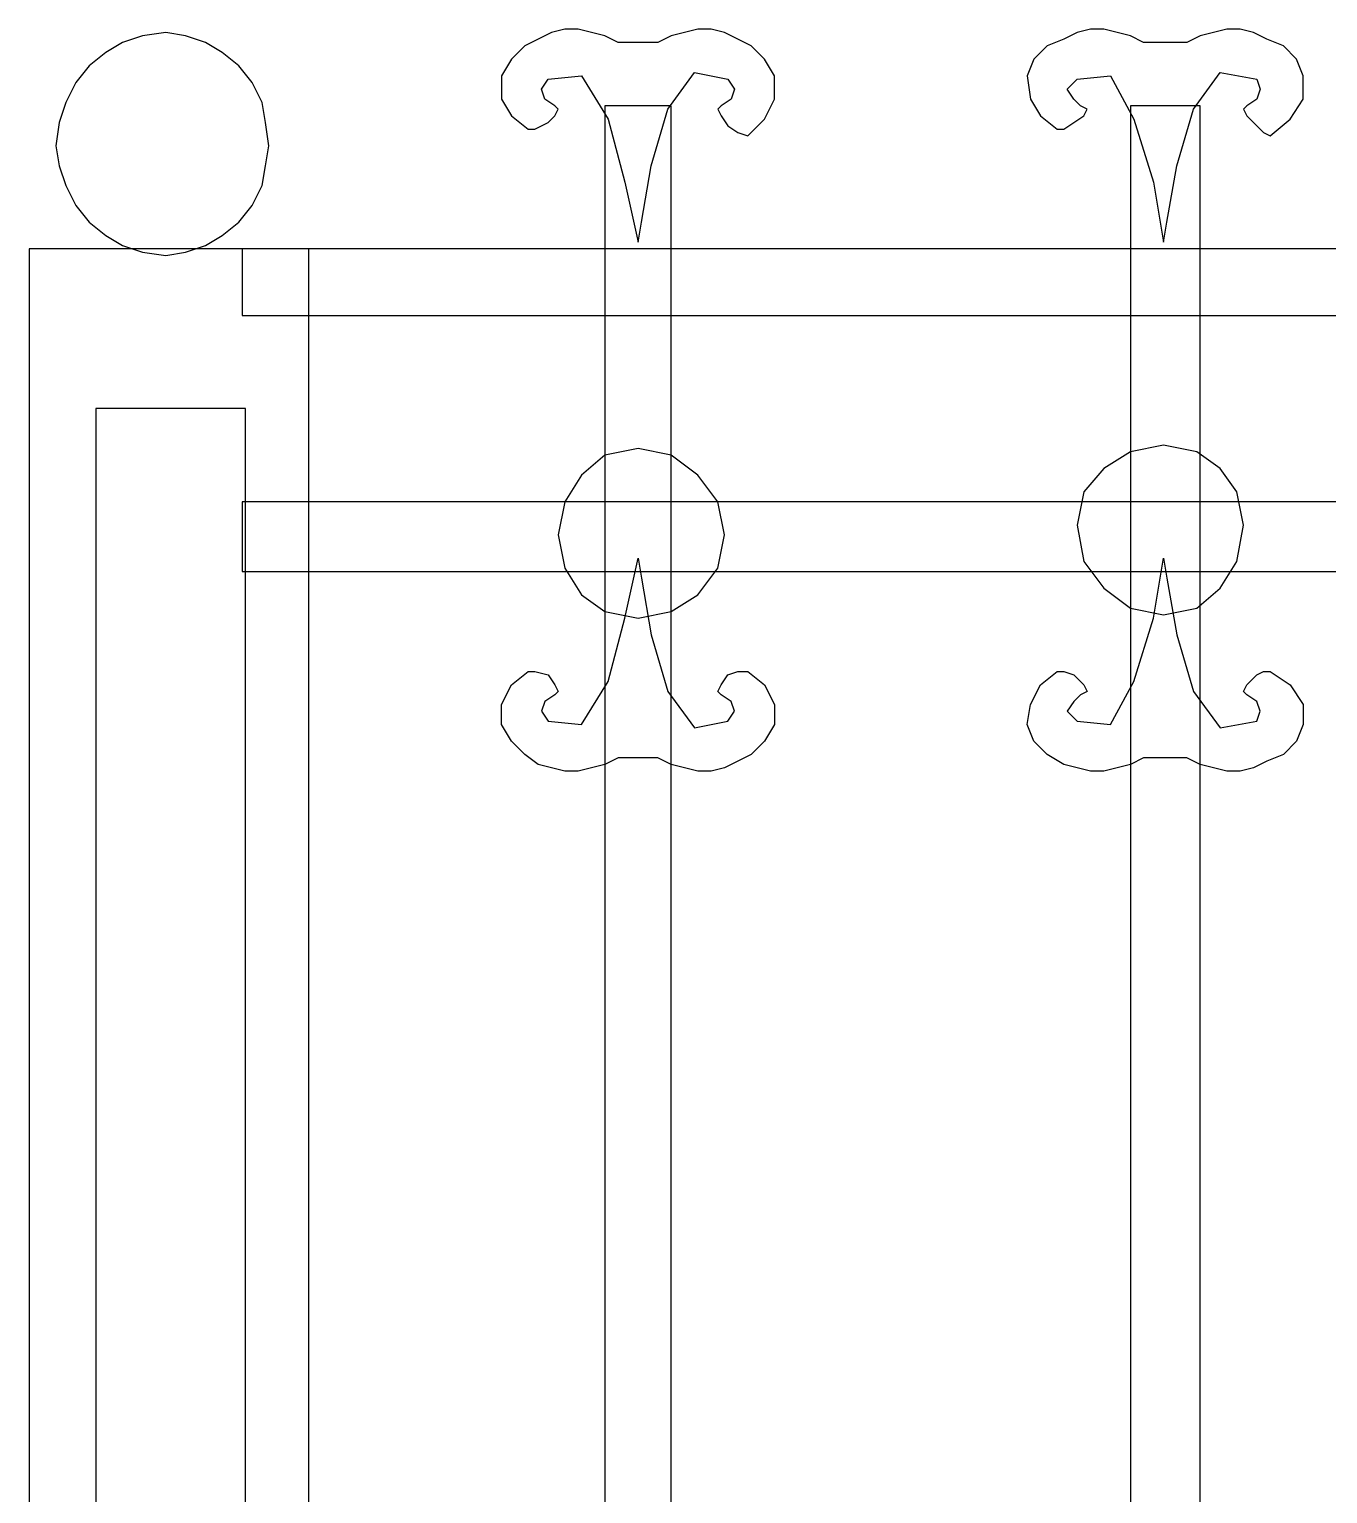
# Model space of a CAD drawing. Header units: centimetres. Extents: x -44.8 to 53, y -30.8 to 53.
# Drawn here: x -43.74 to -18.46, y 24.5 to 53.02 of the extents above; entities that cross this region are included whole.
import ezdxf

# ---------------------------------------------------------------- set-up
doc = ezdxf.new("R2010")
doc.units = ezdxf.units.CM
doc.header["$MEASUREMENT"] = 0
doc.layers.add('layer 1', color=7, linetype='Continuous')

msp = doc.modelspace()

# ---------------------------------------------------------------- linework, layer by layer
at = {"layer": 'layer 1', "color": 156}
for points, knots in [([(-41.08699, 52.95277), (-41.08699, 52.95277), (-40.69832, 52.88799), (-40.69832, 52.88799), (-40.69832, 52.88799), (-40.69832, 52.88799), (-40.30965, 52.75843), (-40.30965, 52.75843), (-40.30965, 52.75843), (-40.30965, 52.75843), (-39.98576, 52.5641), (-39.98576, 52.5641), (-39.98576, 52.5641), (-39.98576, 52.5641), (-39.66186, 52.30498), (-39.66186, 52.30498), (-39.66186, 52.30498), (-39.66186, 52.30498), (-39.40275, 51.98109), (-39.40275, 51.98109), (-39.40275, 51.98109), (-39.40275, 51.98109), (-39.20841, 51.59242), (-39.20841, 51.59242), (-39.20841, 51.59242), (-39.20841, 51.59242), (-39.14364, 51.20375), (-39.14364, 51.20375), (-39.14364, 51.20375), (-39.14364, 51.20375), (-39.07886, 50.7503), (-39.07886, 50.7503), (-39.07886, 50.7503), (-39.07886, 50.7503), (-39.14364, 50.36163), (-39.14364, 50.36163), (-39.14364, 50.36163), (-39.14364, 50.36163), (-39.20841, 49.97295), (-39.20841, 49.97295), (-39.20841, 49.97295), (-39.20841, 49.97295), (-39.40275, 49.58428), (-39.40275, 49.58428), (-39.40275, 49.58428), (-39.40275, 49.58428), (-39.66186, 49.26039), (-39.66186, 49.26039), (-39.66186, 49.26039), (-39.66186, 49.26039), (-39.98576, 49.00128), (-39.98576, 49.00128), (-39.98576, 49.00128), (-39.98576, 49.00128), (-40.30965, 48.80694), (-40.30965, 48.80694), (-40.30965, 48.80694), (-40.30965, 48.80694), (-40.69832, 48.67738), (-40.69832, 48.67738), (-40.69832, 48.67738), (-40.69832, 48.67738), (-41.08699, 48.6126), (-41.08699, 48.6126), (-41.08699, 48.6126), (-41.08699, 48.6126), (-41.54044, 48.67738), (-41.54044, 48.67738), (-41.54044, 48.67738), (-41.54044, 48.67738), (-41.92911, 48.80694), (-41.92911, 48.80694), (-41.92911, 48.80694), (-41.92911, 48.80694), (-42.25301, 49.00128), (-42.25301, 49.00128), (-42.25301, 49.00128), (-42.25301, 49.00128), (-42.5769, 49.26039), (-42.5769, 49.26039), (-42.5769, 49.26039), (-42.5769, 49.26039), (-42.83601, 49.58428), (-42.83601, 49.58428), (-42.83601, 49.58428), (-42.83601, 49.58428), (-43.03035, 49.97295), (-43.03035, 49.97295), (-43.03035, 49.97295), (-43.03035, 49.97295), (-43.15991, 50.36163), (-43.15991, 50.36163), (-43.15991, 50.36163), (-43.15991, 50.36163), (-43.22468, 50.7503), (-43.22468, 50.7503), (-43.22468, 50.7503), (-43.22468, 50.7503), (-43.15991, 51.20375), (-43.15991, 51.20375), (-43.15991, 51.20375), (-43.15991, 51.20375), (-43.03035, 51.59242), (-43.03035, 51.59242), (-43.03035, 51.59242), (-43.03035, 51.59242), (-42.83601, 51.98109), (-42.83601, 51.98109), (-42.83601, 51.98109), (-42.83601, 51.98109), (-42.5769, 52.30498), (-42.5769, 52.30498), (-42.5769, 52.30498), (-42.5769, 52.30498), (-42.25301, 52.5641), (-42.25301, 52.5641), (-42.25301, 52.5641), (-42.25301, 52.5641), (-41.92911, 52.75843), (-41.92911, 52.75843), (-41.92911, 52.75843), (-41.92911, 52.75843), (-41.54044, 52.88799), (-41.54044, 52.88799), (-41.54044, 52.88799), (-41.54044, 52.88799), (-41.08699, 52.95277), (-41.08699, 52.95277)], [0, 0, 0, 0, 0.03125, 0.03125, 0.03125, 0.03125, 0.0625, 0.0625, 0.0625, 0.0625, 0.09375, 0.09375, 0.09375, 0.09375, 0.125, 0.125, 0.125, 0.125, 0.15625, 0.15625, 0.15625, 0.15625, 0.1875, 0.1875, 0.1875, 0.1875, 0.21875, 0.21875, 0.21875, 0.21875, 0.25, 0.25, 0.25, 0.25, 0.28125, 0.28125, 0.28125, 0.28125, 0.3125, 0.3125, 0.3125, 0.3125, 0.34375, 0.34375, 0.34375, 0.34375, 0.375, 0.375, 0.375, 0.375, 0.40625, 0.40625, 0.40625, 0.40625, 0.4375, 0.4375, 0.4375, 0.4375, 0.46875, 0.46875, 0.46875, 0.46875, 0.5, 0.5, 0.5, 0.5, 0.53125, 0.53125, 0.53125, 0.53125, 0.5625, 0.5625, 0.5625, 0.5625, 0.59375, 0.59375, 0.59375, 0.59375, 0.625, 0.625, 0.625, 0.625, 0.65625, 0.65625, 0.65625, 0.65625, 0.6875, 0.6875, 0.6875, 0.6875, 0.71875, 0.71875, 0.71875, 0.71875, 0.75, 0.75, 0.75, 0.75, 0.78125, 0.78125, 0.78125, 0.78125, 0.8125, 0.8125, 0.8125, 0.8125, 0.84375, 0.84375, 0.84375, 0.84375, 0.875, 0.875, 0.875, 0.875, 0.90625, 0.90625, 0.90625, 0.90625, 0.9375, 0.9375, 0.9375, 0.9375, 0.96875, 0.96875, 0.96875, 0.96875, 1, 1, 1, 1]), ([(-32.27711, 52.75843), (-32.27711, 52.75843), (-31.49977, 52.75843), (-31.49977, 52.75843), (-31.49977, 52.75843), (-31.49977, 52.75843), (-31.49977, 52.75843), (-31.49977, 52.75843), (-31.49977, 52.75843), (-31.49977, 52.75843), (-31.24065, 52.88799), (-31.24065, 52.88799), (-31.24065, 52.88799), (-31.24065, 52.88799), (-30.98154, 52.95277), (-30.98154, 52.95277), (-30.98154, 52.95277), (-30.98154, 52.95277), (-30.72243, 53.01755), (-30.72243, 53.01755), (-30.72243, 53.01755), (-30.72243, 53.01755), (-30.46331, 53.01755), (-30.46331, 53.01755), (-30.46331, 53.01755), (-30.46331, 53.01755), (-30.2042, 52.95277), (-30.2042, 52.95277), (-30.2042, 52.95277), (-30.2042, 52.95277), (-29.94508, 52.82321), (-29.94508, 52.82321), (-29.94508, 52.82321), (-29.94508, 52.82321), (-29.68597, 52.69365), (-29.68597, 52.69365), (-29.68597, 52.69365), (-29.68597, 52.69365), (-29.42685, 52.43454), (-29.42685, 52.43454), (-29.42685, 52.43454), (-29.42685, 52.43454), (-29.23252, 52.11065), (-29.23252, 52.11065), (-29.23252, 52.11065), (-29.23252, 52.11065), (-29.23252, 51.6572), (-29.23252, 51.6572), (-29.23252, 51.6572), (-29.23252, 51.6572), (-29.42685, 51.26852), (-29.42685, 51.26852), (-29.42685, 51.26852), (-29.42685, 51.26852), (-29.75075, 50.94463), (-29.75075, 50.94463), (-29.75075, 50.94463), (-29.75075, 50.94463), (-29.94508, 51.00941), (-29.94508, 51.00941), (-29.94508, 51.00941), (-29.94508, 51.00941), (-30.13942, 51.13897), (-30.13942, 51.13897), (-30.13942, 51.13897), (-30.13942, 51.13897), (-30.26898, 51.3333), (-30.26898, 51.3333), (-30.26898, 51.3333), (-30.26898, 51.3333), (-30.33375, 51.46286), (-30.33375, 51.46286), (-30.33375, 51.46286), (-30.33375, 51.46286), (-30.26898, 51.52764), (-30.26898, 51.52764), (-30.26898, 51.52764), (-30.26898, 51.52764), (-30.07464, 51.6572), (-30.07464, 51.6572), (-30.07464, 51.6572), (-30.07464, 51.6572), (-30.00986, 51.85153), (-30.00986, 51.85153), (-30.00986, 51.85153), (-30.00986, 51.85153), (-30.13942, 52.04587), (-30.13942, 52.04587), (-30.13942, 52.04587), (-30.13942, 52.04587), (-30.7872, 52.17542), (-30.7872, 52.17542), (-30.7872, 52.17542), (-30.7872, 52.17542), (-31.30543, 51.46286), (-31.30543, 51.46286), (-31.30543, 51.46286), (-31.30543, 51.46286), (-31.62932, 50.36163), (-31.62932, 50.36163), (-31.62932, 50.36163), (-31.62932, 50.36163), (-31.82366, 49.26039), (-31.82366, 49.26039), (-31.82366, 49.26039), (-31.82366, 49.26039), (-31.88844, 48.87172), (-31.88844, 48.87172), (-31.88844, 48.87172), (-31.88844, 48.87172), (-32.14755, 50.03773), (-32.14755, 50.03773), (-32.14755, 50.03773), (-32.14755, 50.03773), (-32.47145, 51.26852), (-32.47145, 51.26852), (-32.47145, 51.26852), (-32.47145, 51.26852), (-32.98967, 52.11065), (-32.98967, 52.11065), (-32.98967, 52.11065), (-32.98967, 52.11065), (-33.63746, 52.04587), (-33.63746, 52.04587), (-33.63746, 52.04587), (-33.63746, 52.04587), (-33.76702, 51.85153), (-33.76702, 51.85153), (-33.76702, 51.85153), (-33.76702, 51.85153), (-33.70224, 51.6572), (-33.70224, 51.6572), (-33.70224, 51.6572), (-33.70224, 51.6572), (-33.5079, 51.52764), (-33.5079, 51.52764), (-33.5079, 51.52764), (-33.5079, 51.52764), (-33.44312, 51.46286), (-33.44312, 51.46286), (-33.44312, 51.46286), (-33.44312, 51.46286), (-33.5079, 51.3333), (-33.5079, 51.3333), (-33.5079, 51.3333), (-33.5079, 51.3333), (-33.63746, 51.20375), (-33.63746, 51.20375), (-33.63746, 51.20375), (-33.63746, 51.20375), (-33.89657, 51.07419), (-33.89657, 51.07419), (-33.89657, 51.07419), (-33.89657, 51.07419), (-34.02613, 51.07419), (-34.02613, 51.07419), (-34.02613, 51.07419), (-34.02613, 51.07419), (-34.35002, 51.3333), (-34.35002, 51.3333), (-34.35002, 51.3333), (-34.35002, 51.3333), (-34.54436, 51.6572), (-34.54436, 51.6572), (-34.54436, 51.6572), (-34.54436, 51.6572), (-34.54436, 52.11065), (-34.54436, 52.11065), (-34.54436, 52.11065), (-34.54436, 52.11065), (-34.35002, 52.43454), (-34.35002, 52.43454), (-34.35002, 52.43454), (-34.35002, 52.43454), (-34.09091, 52.69365), (-34.09091, 52.69365), (-34.09091, 52.69365), (-34.09091, 52.69365), (-33.8318, 52.82321), (-33.8318, 52.82321), (-33.8318, 52.82321), (-33.8318, 52.82321), (-33.57268, 52.95277), (-33.57268, 52.95277), (-33.57268, 52.95277), (-33.57268, 52.95277), (-33.31357, 53.01755), (-33.31357, 53.01755), (-33.31357, 53.01755), (-33.31357, 53.01755), (-33.05445, 53.01755), (-33.05445, 53.01755), (-33.05445, 53.01755), (-33.05445, 53.01755), (-32.79534, 52.95277), (-32.79534, 52.95277), (-32.79534, 52.95277), (-32.79534, 52.95277), (-32.53622, 52.88799), (-32.53622, 52.88799), (-32.53622, 52.88799), (-32.53622, 52.88799), (-32.27711, 52.75843), (-32.27711, 52.75843), (-32.27711, 52.75843), (-32.27711, 52.75843), (-32.27711, 52.75843), (-32.27711, 52.75843)], [0, 0, 0, 0, 0.01923077, 0.01923077, 0.01923077, 0.01923077, 0.03846154, 0.03846154, 0.03846154, 0.03846154, 0.05769231, 0.05769231, 0.05769231, 0.05769231, 0.07692308, 0.07692308, 0.07692308, 0.07692308, 0.09615385, 0.09615385, 0.09615385, 0.09615385, 0.11538462, 0.11538462, 0.11538462, 0.11538462, 0.13461538, 0.13461538, 0.13461538, 0.13461538, 0.15384615, 0.15384615, 0.15384615, 0.15384615, 0.17307692, 0.17307692, 0.17307692, 0.17307692, 0.19230769, 0.19230769, 0.19230769, 0.19230769, 0.21153846, 0.21153846, 0.21153846, 0.21153846, 0.23076923, 0.23076923, 0.23076923, 0.23076923, 0.25, 0.25, 0.25, 0.25, 0.26923077, 0.26923077, 0.26923077, 0.26923077, 0.28846154, 0.28846154, 0.28846154, 0.28846154, 0.30769231, 0.30769231, 0.30769231, 0.30769231, 0.32692308, 0.32692308, 0.32692308, 0.32692308, 0.34615385, 0.34615385, 0.34615385, 0.34615385, 0.36538462, 0.36538462, 0.36538462, 0.36538462, 0.38461538, 0.38461538, 0.38461538, 0.38461538, 0.40384615, 0.40384615, 0.40384615, 0.40384615, 0.42307692, 0.42307692, 0.42307692, 0.42307692, 0.44230769, 0.44230769, 0.44230769, 0.44230769, 0.46153846, 0.46153846, 0.46153846, 0.46153846, 0.48076923, 0.48076923, 0.48076923, 0.48076923, 0.5, 0.5, 0.5, 0.5, 0.51923077, 0.51923077, 0.51923077, 0.51923077, 0.53846154, 0.53846154, 0.53846154, 0.53846154, 0.55769231, 0.55769231, 0.55769231, 0.55769231, 0.57692308, 0.57692308, 0.57692308, 0.57692308, 0.59615385, 0.59615385, 0.59615385, 0.59615385, 0.61538462, 0.61538462, 0.61538462, 0.61538462, 0.63461538, 0.63461538, 0.63461538, 0.63461538, 0.65384615, 0.65384615, 0.65384615, 0.65384615, 0.67307692, 0.67307692, 0.67307692, 0.67307692, 0.69230769, 0.69230769, 0.69230769, 0.69230769, 0.71153846, 0.71153846, 0.71153846, 0.71153846, 0.73076923, 0.73076923, 0.73076923, 0.73076923, 0.75, 0.75, 0.75, 0.75, 0.76923077, 0.76923077, 0.76923077, 0.76923077, 0.78846154, 0.78846154, 0.78846154, 0.78846154, 0.80769231, 0.80769231, 0.80769231, 0.80769231, 0.82692308, 0.82692308, 0.82692308, 0.82692308, 0.84615385, 0.84615385, 0.84615385, 0.84615385, 0.86538462, 0.86538462, 0.86538462, 0.86538462, 0.88461538, 0.88461538, 0.88461538, 0.88461538, 0.90384615, 0.90384615, 0.90384615, 0.90384615, 0.92307692, 0.92307692, 0.92307692, 0.92307692, 0.94230769, 0.94230769, 0.94230769, 0.94230769, 0.96153846, 0.96153846, 0.96153846, 0.96153846, 0.98076923, 0.98076923, 0.98076923, 0.98076923, 1, 1, 1, 1]), ([(-22.0421, 52.75843), (-22.0421, 52.75843), (-21.19998, 52.75843), (-21.19998, 52.75843), (-21.19998, 52.75843), (-21.19998, 52.75843), (-21.19998, 52.75843), (-21.19998, 52.75843), (-21.19998, 52.75843), (-21.19998, 52.75843), (-20.94086, 52.88799), (-20.94086, 52.88799), (-20.94086, 52.88799), (-20.94086, 52.88799), (-20.68175, 52.95277), (-20.68175, 52.95277), (-20.68175, 52.95277), (-20.68175, 52.95277), (-20.42264, 53.01755), (-20.42264, 53.01755), (-20.42264, 53.01755), (-20.42264, 53.01755), (-20.16352, 53.01755), (-20.16352, 53.01755), (-20.16352, 53.01755), (-20.16352, 53.01755), (-19.90441, 52.95277), (-19.90441, 52.95277), (-19.90441, 52.95277), (-19.90441, 52.95277), (-19.64529, 52.82321), (-19.64529, 52.82321), (-19.64529, 52.82321), (-19.64529, 52.82321), (-19.3214, 52.69365), (-19.3214, 52.69365), (-19.3214, 52.69365), (-19.3214, 52.69365), (-19.06229, 52.43454), (-19.06229, 52.43454), (-19.06229, 52.43454), (-19.06229, 52.43454), (-18.93273, 52.11065), (-18.93273, 52.11065), (-18.93273, 52.11065), (-18.93273, 52.11065), (-18.93273, 51.6572), (-18.93273, 51.6572), (-18.93273, 51.6572), (-18.93273, 51.6572), (-19.19184, 51.26852), (-19.19184, 51.26852), (-19.19184, 51.26852), (-19.19184, 51.26852), (-19.58052, 50.94463), (-19.58052, 50.94463), (-19.58052, 50.94463), (-19.58052, 50.94463), (-19.71007, 51.00941), (-19.71007, 51.00941), (-19.71007, 51.00941), (-19.71007, 51.00941), (-19.83963, 51.13897), (-19.83963, 51.13897), (-19.83963, 51.13897), (-19.83963, 51.13897), (-20.03396, 51.3333), (-20.03396, 51.3333), (-20.03396, 51.3333), (-20.03396, 51.3333), (-20.09874, 51.46286), (-20.09874, 51.46286), (-20.09874, 51.46286), (-20.09874, 51.46286), (-20.03396, 51.52764), (-20.03396, 51.52764), (-20.03396, 51.52764), (-20.03396, 51.52764), (-19.83963, 51.6572), (-19.83963, 51.6572), (-19.83963, 51.6572), (-19.83963, 51.6572), (-19.77485, 51.85153), (-19.77485, 51.85153), (-19.77485, 51.85153), (-19.77485, 51.85153), (-19.83963, 52.04587), (-19.83963, 52.04587), (-19.83963, 52.04587), (-19.83963, 52.04587), (-20.55219, 52.17542), (-20.55219, 52.17542), (-20.55219, 52.17542), (-20.55219, 52.17542), (-21.07042, 51.46286), (-21.07042, 51.46286), (-21.07042, 51.46286), (-21.07042, 51.46286), (-21.39431, 50.36163), (-21.39431, 50.36163), (-21.39431, 50.36163), (-21.39431, 50.36163), (-21.58865, 49.26039), (-21.58865, 49.26039), (-21.58865, 49.26039), (-21.58865, 49.26039), (-21.65343, 48.87172), (-21.65343, 48.87172), (-21.65343, 48.87172), (-21.65343, 48.87172), (-21.84776, 50.03773), (-21.84776, 50.03773), (-21.84776, 50.03773), (-21.84776, 50.03773), (-22.23644, 51.26852), (-22.23644, 51.26852), (-22.23644, 51.26852), (-22.23644, 51.26852), (-22.68989, 52.11065), (-22.68989, 52.11065), (-22.68989, 52.11065), (-22.68989, 52.11065), (-23.33767, 52.04587), (-23.33767, 52.04587), (-23.33767, 52.04587), (-23.33767, 52.04587), (-23.53201, 51.85153), (-23.53201, 51.85153), (-23.53201, 51.85153), (-23.53201, 51.85153), (-23.40245, 51.6572), (-23.40245, 51.6572), (-23.40245, 51.6572), (-23.40245, 51.6572), (-23.27289, 51.52764), (-23.27289, 51.52764), (-23.27289, 51.52764), (-23.27289, 51.52764), (-23.14334, 51.46286), (-23.14334, 51.46286), (-23.14334, 51.46286), (-23.14334, 51.46286), (-23.20811, 51.3333), (-23.20811, 51.3333), (-23.20811, 51.3333), (-23.20811, 51.3333), (-23.40245, 51.20375), (-23.40245, 51.20375), (-23.40245, 51.20375), (-23.40245, 51.20375), (-23.59678, 51.07419), (-23.59678, 51.07419), (-23.59678, 51.07419), (-23.59678, 51.07419), (-23.72634, 51.07419), (-23.72634, 51.07419), (-23.72634, 51.07419), (-23.72634, 51.07419), (-24.05023, 51.3333), (-24.05023, 51.3333), (-24.05023, 51.3333), (-24.05023, 51.3333), (-24.24457, 51.6572), (-24.24457, 51.6572), (-24.24457, 51.6572), (-24.24457, 51.6572), (-24.30935, 52.11065), (-24.30935, 52.11065), (-24.30935, 52.11065), (-24.30935, 52.11065), (-24.17979, 52.43454), (-24.17979, 52.43454), (-24.17979, 52.43454), (-24.17979, 52.43454), (-23.92068, 52.69365), (-23.92068, 52.69365), (-23.92068, 52.69365), (-23.92068, 52.69365), (-23.59678, 52.82321), (-23.59678, 52.82321), (-23.59678, 52.82321), (-23.59678, 52.82321), (-23.33767, 52.95277), (-23.33767, 52.95277), (-23.33767, 52.95277), (-23.33767, 52.95277), (-23.07856, 53.01755), (-23.07856, 53.01755), (-23.07856, 53.01755), (-23.07856, 53.01755), (-22.81944, 53.01755), (-22.81944, 53.01755), (-22.81944, 53.01755), (-22.81944, 53.01755), (-22.56033, 52.95277), (-22.56033, 52.95277), (-22.56033, 52.95277), (-22.56033, 52.95277), (-22.30121, 52.88799), (-22.30121, 52.88799), (-22.30121, 52.88799), (-22.30121, 52.88799), (-22.0421, 52.75843), (-22.0421, 52.75843), (-22.0421, 52.75843), (-22.0421, 52.75843), (-22.0421, 52.75843), (-22.0421, 52.75843)], [0, 0, 0, 0, 0.01923077, 0.01923077, 0.01923077, 0.01923077, 0.03846154, 0.03846154, 0.03846154, 0.03846154, 0.05769231, 0.05769231, 0.05769231, 0.05769231, 0.07692308, 0.07692308, 0.07692308, 0.07692308, 0.09615385, 0.09615385, 0.09615385, 0.09615385, 0.11538462, 0.11538462, 0.11538462, 0.11538462, 0.13461538, 0.13461538, 0.13461538, 0.13461538, 0.15384615, 0.15384615, 0.15384615, 0.15384615, 0.17307692, 0.17307692, 0.17307692, 0.17307692, 0.19230769, 0.19230769, 0.19230769, 0.19230769, 0.21153846, 0.21153846, 0.21153846, 0.21153846, 0.23076923, 0.23076923, 0.23076923, 0.23076923, 0.25, 0.25, 0.25, 0.25, 0.26923077, 0.26923077, 0.26923077, 0.26923077, 0.28846154, 0.28846154, 0.28846154, 0.28846154, 0.30769231, 0.30769231, 0.30769231, 0.30769231, 0.32692308, 0.32692308, 0.32692308, 0.32692308, 0.34615385, 0.34615385, 0.34615385, 0.34615385, 0.36538462, 0.36538462, 0.36538462, 0.36538462, 0.38461538, 0.38461538, 0.38461538, 0.38461538, 0.40384615, 0.40384615, 0.40384615, 0.40384615, 0.42307692, 0.42307692, 0.42307692, 0.42307692, 0.44230769, 0.44230769, 0.44230769, 0.44230769, 0.46153846, 0.46153846, 0.46153846, 0.46153846, 0.48076923, 0.48076923, 0.48076923, 0.48076923, 0.5, 0.5, 0.5, 0.5, 0.51923077, 0.51923077, 0.51923077, 0.51923077, 0.53846154, 0.53846154, 0.53846154, 0.53846154, 0.55769231, 0.55769231, 0.55769231, 0.55769231, 0.57692308, 0.57692308, 0.57692308, 0.57692308, 0.59615385, 0.59615385, 0.59615385, 0.59615385, 0.61538462, 0.61538462, 0.61538462, 0.61538462, 0.63461538, 0.63461538, 0.63461538, 0.63461538, 0.65384615, 0.65384615, 0.65384615, 0.65384615, 0.67307692, 0.67307692, 0.67307692, 0.67307692, 0.69230769, 0.69230769, 0.69230769, 0.69230769, 0.71153846, 0.71153846, 0.71153846, 0.71153846, 0.73076923, 0.73076923, 0.73076923, 0.73076923, 0.75, 0.75, 0.75, 0.75, 0.76923077, 0.76923077, 0.76923077, 0.76923077, 0.78846154, 0.78846154, 0.78846154, 0.78846154, 0.80769231, 0.80769231, 0.80769231, 0.80769231, 0.82692308, 0.82692308, 0.82692308, 0.82692308, 0.84615385, 0.84615385, 0.84615385, 0.84615385, 0.86538462, 0.86538462, 0.86538462, 0.86538462, 0.88461538, 0.88461538, 0.88461538, 0.88461538, 0.90384615, 0.90384615, 0.90384615, 0.90384615, 0.92307692, 0.92307692, 0.92307692, 0.92307692, 0.94230769, 0.94230769, 0.94230769, 0.94230769, 0.96153846, 0.96153846, 0.96153846, 0.96153846, 0.98076923, 0.98076923, 0.98076923, 0.98076923, 1, 1, 1, 1]), ([(-32.53622, -28.21475), (-32.53622, -28.21475), (-32.53622, 51.52764), (-32.53622, 51.52764), (-32.53622, 51.52764), (-32.53622, 51.52764), (-31.24065, 51.52764), (-31.24065, 51.52764), (-31.24065, 51.52764), (-31.24065, 51.52764), (-31.24065, -28.14997), (-31.24065, -28.14997), (-31.24065, -28.14997), (-31.24065, -28.14997), (-32.53622, -28.21475), (-32.53622, -28.21475)], [0, 0, 0, 0, 0.25, 0.25, 0.25, 0.25, 0.5, 0.5, 0.5, 0.5, 0.75, 0.75, 0.75, 0.75, 1, 1, 1, 1]), ([(-22.30121, -28.21475), (-22.30121, -28.21475), (-22.30121, 51.52764), (-22.30121, 51.52764), (-22.30121, 51.52764), (-22.30121, 51.52764), (-20.94086, 51.52764), (-20.94086, 51.52764), (-20.94086, 51.52764), (-20.94086, 51.52764), (-20.94086, -28.14997), (-20.94086, -28.14997), (-20.94086, -28.14997), (-20.94086, -28.14997), (-22.30121, -28.21475), (-22.30121, -28.21475)], [0, 0, 0, 0, 0.25, 0.25, 0.25, 0.25, 0.5, 0.5, 0.5, 0.5, 0.75, 0.75, 0.75, 0.75, 1, 1, 1, 1]), ([(-43.74291, 48.74216), (-43.74291, 48.74216), (-38.30152, 48.74216), (-38.30152, 48.74216), (-38.30152, 48.74216), (-38.30152, 48.74216), (-38.30152, -27.43741), (-38.30152, -27.43741), (-38.30152, -27.43741), (-38.30152, -27.43741), (-43.74291, -27.43741), (-43.74291, -27.43741), (-43.74291, -27.43741), (-43.74291, -27.43741), (-43.74291, 48.74216), (-43.74291, 48.74216)], [0, 0, 0, 0, 0.25, 0.25, 0.25, 0.25, 0.5, 0.5, 0.5, 0.5, 0.75, 0.75, 0.75, 0.75, 1, 1, 1, 1]), ([(-39.59709, 48.74216), (-39.59709, 48.74216), (47.72439, 48.74216), (47.72439, 48.74216), (47.72439, 48.74216), (47.72439, 48.74216), (47.72439, 47.44659), (47.72439, 47.44659), (47.72439, 47.44659), (47.72439, 47.44659), (-39.59709, 47.44659), (-39.59709, 47.44659), (-39.59709, 47.44659), (-39.59709, 47.44659), (-39.59709, 48.74216), (-39.59709, 48.74216)], [0, 0, 0, 0, 0.25, 0.25, 0.25, 0.25, 0.5, 0.5, 0.5, 0.5, 0.75, 0.75, 0.75, 0.75, 1, 1, 1, 1]), ([(-31.88844, 44.85545), (-31.88844, 44.85545), (-31.24065, 44.72589), (-31.24065, 44.72589), (-31.24065, 44.72589), (-31.24065, 44.72589), (-30.72243, 44.33722), (-30.72243, 44.33722), (-30.72243, 44.33722), (-30.72243, 44.33722), (-30.33375, 43.81899), (-30.33375, 43.81899), (-30.33375, 43.81899), (-30.33375, 43.81899), (-30.2042, 43.17121), (-30.2042, 43.17121), (-30.2042, 43.17121), (-30.2042, 43.17121), (-30.33375, 42.52342), (-30.33375, 42.52342), (-30.33375, 42.52342), (-30.33375, 42.52342), (-30.72243, 42.00519), (-30.72243, 42.00519), (-30.72243, 42.00519), (-30.72243, 42.00519), (-31.24065, 41.6813), (-31.24065, 41.6813), (-31.24065, 41.6813), (-31.24065, 41.6813), (-31.88844, 41.55174), (-31.88844, 41.55174), (-31.88844, 41.55174), (-31.88844, 41.55174), (-32.53622, 41.6813), (-32.53622, 41.6813), (-32.53622, 41.6813), (-32.53622, 41.6813), (-32.98967, 42.00519), (-32.98967, 42.00519), (-32.98967, 42.00519), (-32.98967, 42.00519), (-33.31357, 42.52342), (-33.31357, 42.52342), (-33.31357, 42.52342), (-33.31357, 42.52342), (-33.44312, 43.17121), (-33.44312, 43.17121), (-33.44312, 43.17121), (-33.44312, 43.17121), (-33.31357, 43.81899), (-33.31357, 43.81899), (-33.31357, 43.81899), (-33.31357, 43.81899), (-32.98967, 44.33722), (-32.98967, 44.33722), (-32.98967, 44.33722), (-32.98967, 44.33722), (-32.53622, 44.72589), (-32.53622, 44.72589), (-32.53622, 44.72589), (-32.53622, 44.72589), (-31.88844, 44.85545), (-31.88844, 44.85545)], [0, 0, 0, 0, 0.0625, 0.0625, 0.0625, 0.0625, 0.125, 0.125, 0.125, 0.125, 0.1875, 0.1875, 0.1875, 0.1875, 0.25, 0.25, 0.25, 0.25, 0.3125, 0.3125, 0.3125, 0.3125, 0.375, 0.375, 0.375, 0.375, 0.4375, 0.4375, 0.4375, 0.4375, 0.5, 0.5, 0.5, 0.5, 0.5625, 0.5625, 0.5625, 0.5625, 0.625, 0.625, 0.625, 0.625, 0.6875, 0.6875, 0.6875, 0.6875, 0.75, 0.75, 0.75, 0.75, 0.8125, 0.8125, 0.8125, 0.8125, 0.875, 0.875, 0.875, 0.875, 0.9375, 0.9375, 0.9375, 0.9375, 1, 1, 1, 1]), ([(-21.65343, 44.92023), (-21.65343, 44.92023), (-21.00564, 44.79067), (-21.00564, 44.79067), (-21.00564, 44.79067), (-21.00564, 44.79067), (-20.55219, 44.46678), (-20.55219, 44.46678), (-20.55219, 44.46678), (-20.55219, 44.46678), (-20.2283, 44.01333), (-20.2283, 44.01333), (-20.2283, 44.01333), (-20.2283, 44.01333), (-20.09874, 43.36554), (-20.09874, 43.36554), (-20.09874, 43.36554), (-20.09874, 43.36554), (-20.2283, 42.65298), (-20.2283, 42.65298), (-20.2283, 42.65298), (-20.2283, 42.65298), (-20.55219, 42.13475), (-20.55219, 42.13475), (-20.55219, 42.13475), (-20.55219, 42.13475), (-21.00564, 41.74608), (-21.00564, 41.74608), (-21.00564, 41.74608), (-21.00564, 41.74608), (-21.65343, 41.61652), (-21.65343, 41.61652), (-21.65343, 41.61652), (-21.65343, 41.61652), (-22.30121, 41.74608), (-22.30121, 41.74608), (-22.30121, 41.74608), (-22.30121, 41.74608), (-22.81944, 42.13475), (-22.81944, 42.13475), (-22.81944, 42.13475), (-22.81944, 42.13475), (-23.20811, 42.65298), (-23.20811, 42.65298), (-23.20811, 42.65298), (-23.20811, 42.65298), (-23.33767, 43.36554), (-23.33767, 43.36554), (-23.33767, 43.36554), (-23.33767, 43.36554), (-23.20811, 44.01333), (-23.20811, 44.01333), (-23.20811, 44.01333), (-23.20811, 44.01333), (-22.81944, 44.46678), (-22.81944, 44.46678), (-22.81944, 44.46678), (-22.81944, 44.46678), (-22.30121, 44.79067), (-22.30121, 44.79067), (-22.30121, 44.79067), (-22.30121, 44.79067), (-21.65343, 44.92023), (-21.65343, 44.92023)], [0, 0, 0, 0, 0.0625, 0.0625, 0.0625, 0.0625, 0.125, 0.125, 0.125, 0.125, 0.1875, 0.1875, 0.1875, 0.1875, 0.25, 0.25, 0.25, 0.25, 0.3125, 0.3125, 0.3125, 0.3125, 0.375, 0.375, 0.375, 0.375, 0.4375, 0.4375, 0.4375, 0.4375, 0.5, 0.5, 0.5, 0.5, 0.5625, 0.5625, 0.5625, 0.5625, 0.625, 0.625, 0.625, 0.625, 0.6875, 0.6875, 0.6875, 0.6875, 0.75, 0.75, 0.75, 0.75, 0.8125, 0.8125, 0.8125, 0.8125, 0.875, 0.875, 0.875, 0.875, 0.9375, 0.9375, 0.9375, 0.9375, 1, 1, 1, 1]), ([(-39.59709, 43.81899), (-39.59709, 43.81899), (47.72439, 43.81899), (47.72439, 43.81899), (47.72439, 43.81899), (47.72439, 43.81899), (47.72439, 42.45864), (47.72439, 42.45864), (47.72439, 42.45864), (47.72439, 42.45864), (-39.59709, 42.45864), (-39.59709, 42.45864), (-39.59709, 42.45864), (-39.59709, 42.45864), (-39.59709, 43.81899), (-39.59709, 43.81899)], [0, 0, 0, 0, 0.25, 0.25, 0.25, 0.25, 0.5, 0.5, 0.5, 0.5, 0.75, 0.75, 0.75, 0.75, 1, 1, 1, 1]), ([(-32.27711, 38.83104), (-32.27711, 38.83104), (-31.49977, 38.83104), (-31.49977, 38.83104), (-31.49977, 38.83104), (-31.49977, 38.83104), (-31.49977, 38.83104), (-31.49977, 38.83104), (-31.49977, 38.83104), (-31.49977, 38.83104), (-31.24065, 38.70149), (-31.24065, 38.70149), (-31.24065, 38.70149), (-31.24065, 38.70149), (-30.98154, 38.63671), (-30.98154, 38.63671), (-30.98154, 38.63671), (-30.98154, 38.63671), (-30.72243, 38.57193), (-30.72243, 38.57193), (-30.72243, 38.57193), (-30.72243, 38.57193), (-30.46331, 38.57193), (-30.46331, 38.57193), (-30.46331, 38.57193), (-30.46331, 38.57193), (-30.2042, 38.63671), (-30.2042, 38.63671), (-30.2042, 38.63671), (-30.2042, 38.63671), (-29.94508, 38.76627), (-29.94508, 38.76627), (-29.94508, 38.76627), (-29.94508, 38.76627), (-29.68597, 38.89582), (-29.68597, 38.89582), (-29.68597, 38.89582), (-29.68597, 38.89582), (-29.42685, 39.15494), (-29.42685, 39.15494), (-29.42685, 39.15494), (-29.42685, 39.15494), (-29.23252, 39.47883), (-29.23252, 39.47883), (-29.23252, 39.47883), (-29.23252, 39.47883), (-29.23252, 39.8675), (-29.23252, 39.8675), (-29.23252, 39.8675), (-29.23252, 39.8675), (-29.42685, 40.25617), (-29.42685, 40.25617), (-29.42685, 40.25617), (-29.42685, 40.25617), (-29.75075, 40.51529), (-29.75075, 40.51529), (-29.75075, 40.51529), (-29.75075, 40.51529), (-29.94508, 40.51529), (-29.94508, 40.51529), (-29.94508, 40.51529), (-29.94508, 40.51529), (-30.13942, 40.45051), (-30.13942, 40.45051), (-30.13942, 40.45051), (-30.13942, 40.45051), (-30.26898, 40.25617), (-30.26898, 40.25617), (-30.26898, 40.25617), (-30.26898, 40.25617), (-30.33375, 40.12661), (-30.33375, 40.12661), (-30.33375, 40.12661), (-30.33375, 40.12661), (-30.26898, 40.06184), (-30.26898, 40.06184), (-30.26898, 40.06184), (-30.26898, 40.06184), (-30.07464, 39.93228), (-30.07464, 39.93228), (-30.07464, 39.93228), (-30.07464, 39.93228), (-30.00986, 39.73794), (-30.00986, 39.73794), (-30.00986, 39.73794), (-30.00986, 39.73794), (-30.13942, 39.54361), (-30.13942, 39.54361), (-30.13942, 39.54361), (-30.13942, 39.54361), (-30.7872, 39.41405), (-30.7872, 39.41405), (-30.7872, 39.41405), (-30.7872, 39.41405), (-31.30543, 40.12661), (-31.30543, 40.12661), (-31.30543, 40.12661), (-31.30543, 40.12661), (-31.62932, 41.22785), (-31.62932, 41.22785), (-31.62932, 41.22785), (-31.62932, 41.22785), (-31.82366, 42.32909), (-31.82366, 42.32909), (-31.82366, 42.32909), (-31.82366, 42.32909), (-31.88844, 42.71776), (-31.88844, 42.71776), (-31.88844, 42.71776), (-31.88844, 42.71776), (-32.14755, 41.55174), (-32.14755, 41.55174), (-32.14755, 41.55174), (-32.14755, 41.55174), (-32.47145, 40.32095), (-32.47145, 40.32095), (-32.47145, 40.32095), (-32.47145, 40.32095), (-32.98967, 39.47883), (-32.98967, 39.47883), (-32.98967, 39.47883), (-32.98967, 39.47883), (-33.63746, 39.54361), (-33.63746, 39.54361), (-33.63746, 39.54361), (-33.63746, 39.54361), (-33.76702, 39.73794), (-33.76702, 39.73794), (-33.76702, 39.73794), (-33.76702, 39.73794), (-33.70224, 39.93228), (-33.70224, 39.93228), (-33.70224, 39.93228), (-33.70224, 39.93228), (-33.5079, 40.06184), (-33.5079, 40.06184), (-33.5079, 40.06184), (-33.5079, 40.06184), (-33.44312, 40.12661), (-33.44312, 40.12661), (-33.44312, 40.12661), (-33.44312, 40.12661), (-33.5079, 40.25617), (-33.5079, 40.25617), (-33.5079, 40.25617), (-33.5079, 40.25617), (-33.63746, 40.45051), (-33.63746, 40.45051), (-33.63746, 40.45051), (-33.63746, 40.45051), (-33.89657, 40.51529), (-33.89657, 40.51529), (-33.89657, 40.51529), (-33.89657, 40.51529), (-34.02613, 40.51529), (-34.02613, 40.51529), (-34.02613, 40.51529), (-34.02613, 40.51529), (-34.35002, 40.25617), (-34.35002, 40.25617), (-34.35002, 40.25617), (-34.35002, 40.25617), (-34.54436, 39.8675), (-34.54436, 39.8675), (-34.54436, 39.8675), (-34.54436, 39.8675), (-34.54436, 39.47883), (-34.54436, 39.47883), (-34.54436, 39.47883), (-34.54436, 39.47883), (-34.35002, 39.15494), (-34.35002, 39.15494), (-34.35002, 39.15494), (-34.35002, 39.15494), (-34.09091, 38.89582), (-34.09091, 38.89582), (-34.09091, 38.89582), (-34.09091, 38.89582), (-33.8318, 38.70149), (-33.8318, 38.70149), (-33.8318, 38.70149), (-33.8318, 38.70149), (-33.57268, 38.63671), (-33.57268, 38.63671), (-33.57268, 38.63671), (-33.57268, 38.63671), (-33.31357, 38.57193), (-33.31357, 38.57193), (-33.31357, 38.57193), (-33.31357, 38.57193), (-33.05445, 38.57193), (-33.05445, 38.57193), (-33.05445, 38.57193), (-33.05445, 38.57193), (-32.79534, 38.63671), (-32.79534, 38.63671), (-32.79534, 38.63671), (-32.79534, 38.63671), (-32.53622, 38.70149), (-32.53622, 38.70149), (-32.53622, 38.70149), (-32.53622, 38.70149), (-32.27711, 38.83104), (-32.27711, 38.83104), (-32.27711, 38.83104), (-32.27711, 38.83104), (-32.27711, 38.83104), (-32.27711, 38.83104)], [0, 0, 0, 0, 0.01923077, 0.01923077, 0.01923077, 0.01923077, 0.03846154, 0.03846154, 0.03846154, 0.03846154, 0.05769231, 0.05769231, 0.05769231, 0.05769231, 0.07692308, 0.07692308, 0.07692308, 0.07692308, 0.09615385, 0.09615385, 0.09615385, 0.09615385, 0.11538462, 0.11538462, 0.11538462, 0.11538462, 0.13461538, 0.13461538, 0.13461538, 0.13461538, 0.15384615, 0.15384615, 0.15384615, 0.15384615, 0.17307692, 0.17307692, 0.17307692, 0.17307692, 0.19230769, 0.19230769, 0.19230769, 0.19230769, 0.21153846, 0.21153846, 0.21153846, 0.21153846, 0.23076923, 0.23076923, 0.23076923, 0.23076923, 0.25, 0.25, 0.25, 0.25, 0.26923077, 0.26923077, 0.26923077, 0.26923077, 0.28846154, 0.28846154, 0.28846154, 0.28846154, 0.30769231, 0.30769231, 0.30769231, 0.30769231, 0.32692308, 0.32692308, 0.32692308, 0.32692308, 0.34615385, 0.34615385, 0.34615385, 0.34615385, 0.36538462, 0.36538462, 0.36538462, 0.36538462, 0.38461538, 0.38461538, 0.38461538, 0.38461538, 0.40384615, 0.40384615, 0.40384615, 0.40384615, 0.42307692, 0.42307692, 0.42307692, 0.42307692, 0.44230769, 0.44230769, 0.44230769, 0.44230769, 0.46153846, 0.46153846, 0.46153846, 0.46153846, 0.48076923, 0.48076923, 0.48076923, 0.48076923, 0.5, 0.5, 0.5, 0.5, 0.51923077, 0.51923077, 0.51923077, 0.51923077, 0.53846154, 0.53846154, 0.53846154, 0.53846154, 0.55769231, 0.55769231, 0.55769231, 0.55769231, 0.57692308, 0.57692308, 0.57692308, 0.57692308, 0.59615385, 0.59615385, 0.59615385, 0.59615385, 0.61538462, 0.61538462, 0.61538462, 0.61538462, 0.63461538, 0.63461538, 0.63461538, 0.63461538, 0.65384615, 0.65384615, 0.65384615, 0.65384615, 0.67307692, 0.67307692, 0.67307692, 0.67307692, 0.69230769, 0.69230769, 0.69230769, 0.69230769, 0.71153846, 0.71153846, 0.71153846, 0.71153846, 0.73076923, 0.73076923, 0.73076923, 0.73076923, 0.75, 0.75, 0.75, 0.75, 0.76923077, 0.76923077, 0.76923077, 0.76923077, 0.78846154, 0.78846154, 0.78846154, 0.78846154, 0.80769231, 0.80769231, 0.80769231, 0.80769231, 0.82692308, 0.82692308, 0.82692308, 0.82692308, 0.84615385, 0.84615385, 0.84615385, 0.84615385, 0.86538462, 0.86538462, 0.86538462, 0.86538462, 0.88461538, 0.88461538, 0.88461538, 0.88461538, 0.90384615, 0.90384615, 0.90384615, 0.90384615, 0.92307692, 0.92307692, 0.92307692, 0.92307692, 0.94230769, 0.94230769, 0.94230769, 0.94230769, 0.96153846, 0.96153846, 0.96153846, 0.96153846, 0.98076923, 0.98076923, 0.98076923, 0.98076923, 1, 1, 1, 1]), ([(-22.0421, 38.83104), (-22.0421, 38.83104), (-21.19998, 38.83104), (-21.19998, 38.83104), (-21.19998, 38.83104), (-21.19998, 38.83104), (-21.19998, 38.83104), (-21.19998, 38.83104), (-21.19998, 38.83104), (-21.19998, 38.83104), (-20.94086, 38.70149), (-20.94086, 38.70149), (-20.94086, 38.70149), (-20.94086, 38.70149), (-20.68175, 38.63671), (-20.68175, 38.63671), (-20.68175, 38.63671), (-20.68175, 38.63671), (-20.42264, 38.57193), (-20.42264, 38.57193), (-20.42264, 38.57193), (-20.42264, 38.57193), (-20.16352, 38.57193), (-20.16352, 38.57193), (-20.16352, 38.57193), (-20.16352, 38.57193), (-19.90441, 38.63671), (-19.90441, 38.63671), (-19.90441, 38.63671), (-19.90441, 38.63671), (-19.64529, 38.76627), (-19.64529, 38.76627), (-19.64529, 38.76627), (-19.64529, 38.76627), (-19.3214, 38.89582), (-19.3214, 38.89582), (-19.3214, 38.89582), (-19.3214, 38.89582), (-19.06229, 39.15494), (-19.06229, 39.15494), (-19.06229, 39.15494), (-19.06229, 39.15494), (-18.93273, 39.47883), (-18.93273, 39.47883), (-18.93273, 39.47883), (-18.93273, 39.47883), (-18.93273, 39.8675), (-18.93273, 39.8675), (-18.93273, 39.8675), (-18.93273, 39.8675), (-19.19184, 40.25617), (-19.19184, 40.25617), (-19.19184, 40.25617), (-19.19184, 40.25617), (-19.58052, 40.51529), (-19.58052, 40.51529), (-19.58052, 40.51529), (-19.58052, 40.51529), (-19.71007, 40.51529), (-19.71007, 40.51529), (-19.71007, 40.51529), (-19.71007, 40.51529), (-19.83963, 40.45051), (-19.83963, 40.45051), (-19.83963, 40.45051), (-19.83963, 40.45051), (-20.03396, 40.25617), (-20.03396, 40.25617), (-20.03396, 40.25617), (-20.03396, 40.25617), (-20.09874, 40.12661), (-20.09874, 40.12661), (-20.09874, 40.12661), (-20.09874, 40.12661), (-20.03396, 40.06184), (-20.03396, 40.06184), (-20.03396, 40.06184), (-20.03396, 40.06184), (-19.83963, 39.93228), (-19.83963, 39.93228), (-19.83963, 39.93228), (-19.83963, 39.93228), (-19.77485, 39.73794), (-19.77485, 39.73794), (-19.77485, 39.73794), (-19.77485, 39.73794), (-19.83963, 39.54361), (-19.83963, 39.54361), (-19.83963, 39.54361), (-19.83963, 39.54361), (-20.55219, 39.41405), (-20.55219, 39.41405), (-20.55219, 39.41405), (-20.55219, 39.41405), (-21.07042, 40.12661), (-21.07042, 40.12661), (-21.07042, 40.12661), (-21.07042, 40.12661), (-21.39431, 41.22785), (-21.39431, 41.22785), (-21.39431, 41.22785), (-21.39431, 41.22785), (-21.58865, 42.32909), (-21.58865, 42.32909), (-21.58865, 42.32909), (-21.58865, 42.32909), (-21.65343, 42.71776), (-21.65343, 42.71776), (-21.65343, 42.71776), (-21.65343, 42.71776), (-21.84776, 41.55174), (-21.84776, 41.55174), (-21.84776, 41.55174), (-21.84776, 41.55174), (-22.23644, 40.32095), (-22.23644, 40.32095), (-22.23644, 40.32095), (-22.23644, 40.32095), (-22.68989, 39.47883), (-22.68989, 39.47883), (-22.68989, 39.47883), (-22.68989, 39.47883), (-23.33767, 39.54361), (-23.33767, 39.54361), (-23.33767, 39.54361), (-23.33767, 39.54361), (-23.53201, 39.73794), (-23.53201, 39.73794), (-23.53201, 39.73794), (-23.53201, 39.73794), (-23.40245, 39.93228), (-23.40245, 39.93228), (-23.40245, 39.93228), (-23.40245, 39.93228), (-23.27289, 40.06184), (-23.27289, 40.06184), (-23.27289, 40.06184), (-23.27289, 40.06184), (-23.14334, 40.12661), (-23.14334, 40.12661), (-23.14334, 40.12661), (-23.14334, 40.12661), (-23.20811, 40.25617), (-23.20811, 40.25617), (-23.20811, 40.25617), (-23.20811, 40.25617), (-23.40245, 40.45051), (-23.40245, 40.45051), (-23.40245, 40.45051), (-23.40245, 40.45051), (-23.59678, 40.51529), (-23.59678, 40.51529), (-23.59678, 40.51529), (-23.59678, 40.51529), (-23.72634, 40.51529), (-23.72634, 40.51529), (-23.72634, 40.51529), (-23.72634, 40.51529), (-24.05023, 40.25617), (-24.05023, 40.25617), (-24.05023, 40.25617), (-24.05023, 40.25617), (-24.24457, 39.8675), (-24.24457, 39.8675), (-24.24457, 39.8675), (-24.24457, 39.8675), (-24.30935, 39.47883), (-24.30935, 39.47883), (-24.30935, 39.47883), (-24.30935, 39.47883), (-24.17979, 39.15494), (-24.17979, 39.15494), (-24.17979, 39.15494), (-24.17979, 39.15494), (-23.92068, 38.89582), (-23.92068, 38.89582), (-23.92068, 38.89582), (-23.92068, 38.89582), (-23.59678, 38.70149), (-23.59678, 38.70149), (-23.59678, 38.70149), (-23.59678, 38.70149), (-23.33767, 38.63671), (-23.33767, 38.63671), (-23.33767, 38.63671), (-23.33767, 38.63671), (-23.07856, 38.57193), (-23.07856, 38.57193), (-23.07856, 38.57193), (-23.07856, 38.57193), (-22.81944, 38.57193), (-22.81944, 38.57193), (-22.81944, 38.57193), (-22.81944, 38.57193), (-22.56033, 38.63671), (-22.56033, 38.63671), (-22.56033, 38.63671), (-22.56033, 38.63671), (-22.30121, 38.70149), (-22.30121, 38.70149), (-22.30121, 38.70149), (-22.30121, 38.70149), (-22.0421, 38.83104), (-22.0421, 38.83104), (-22.0421, 38.83104), (-22.0421, 38.83104), (-22.0421, 38.83104), (-22.0421, 38.83104)], [0, 0, 0, 0, 0.01923077, 0.01923077, 0.01923077, 0.01923077, 0.03846154, 0.03846154, 0.03846154, 0.03846154, 0.05769231, 0.05769231, 0.05769231, 0.05769231, 0.07692308, 0.07692308, 0.07692308, 0.07692308, 0.09615385, 0.09615385, 0.09615385, 0.09615385, 0.11538462, 0.11538462, 0.11538462, 0.11538462, 0.13461538, 0.13461538, 0.13461538, 0.13461538, 0.15384615, 0.15384615, 0.15384615, 0.15384615, 0.17307692, 0.17307692, 0.17307692, 0.17307692, 0.19230769, 0.19230769, 0.19230769, 0.19230769, 0.21153846, 0.21153846, 0.21153846, 0.21153846, 0.23076923, 0.23076923, 0.23076923, 0.23076923, 0.25, 0.25, 0.25, 0.25, 0.26923077, 0.26923077, 0.26923077, 0.26923077, 0.28846154, 0.28846154, 0.28846154, 0.28846154, 0.30769231, 0.30769231, 0.30769231, 0.30769231, 0.32692308, 0.32692308, 0.32692308, 0.32692308, 0.34615385, 0.34615385, 0.34615385, 0.34615385, 0.36538462, 0.36538462, 0.36538462, 0.36538462, 0.38461538, 0.38461538, 0.38461538, 0.38461538, 0.40384615, 0.40384615, 0.40384615, 0.40384615, 0.42307692, 0.42307692, 0.42307692, 0.42307692, 0.44230769, 0.44230769, 0.44230769, 0.44230769, 0.46153846, 0.46153846, 0.46153846, 0.46153846, 0.48076923, 0.48076923, 0.48076923, 0.48076923, 0.5, 0.5, 0.5, 0.5, 0.51923077, 0.51923077, 0.51923077, 0.51923077, 0.53846154, 0.53846154, 0.53846154, 0.53846154, 0.55769231, 0.55769231, 0.55769231, 0.55769231, 0.57692308, 0.57692308, 0.57692308, 0.57692308, 0.59615385, 0.59615385, 0.59615385, 0.59615385, 0.61538462, 0.61538462, 0.61538462, 0.61538462, 0.63461538, 0.63461538, 0.63461538, 0.63461538, 0.65384615, 0.65384615, 0.65384615, 0.65384615, 0.67307692, 0.67307692, 0.67307692, 0.67307692, 0.69230769, 0.69230769, 0.69230769, 0.69230769, 0.71153846, 0.71153846, 0.71153846, 0.71153846, 0.73076923, 0.73076923, 0.73076923, 0.73076923, 0.75, 0.75, 0.75, 0.75, 0.76923077, 0.76923077, 0.76923077, 0.76923077, 0.78846154, 0.78846154, 0.78846154, 0.78846154, 0.80769231, 0.80769231, 0.80769231, 0.80769231, 0.82692308, 0.82692308, 0.82692308, 0.82692308, 0.84615385, 0.84615385, 0.84615385, 0.84615385, 0.86538462, 0.86538462, 0.86538462, 0.86538462, 0.88461538, 0.88461538, 0.88461538, 0.88461538, 0.90384615, 0.90384615, 0.90384615, 0.90384615, 0.92307692, 0.92307692, 0.92307692, 0.92307692, 0.94230769, 0.94230769, 0.94230769, 0.94230769, 0.96153846, 0.96153846, 0.96153846, 0.96153846, 0.98076923, 0.98076923, 0.98076923, 0.98076923, 1, 1, 1, 1])]:
    msp.add_open_spline(points, degree=3, knots=knots, dxfattribs=at)
at = {"layer": 'layer 1', "color": 163}
msp.add_open_spline([(-42.44734, 45.63279), (-42.44734, 45.63279), (-39.53231, 45.63279), (-39.53231, 45.63279), (-39.53231, 45.63279), (-39.53231, 45.63279), (-39.53231, -24.91105), (-39.53231, -24.91105), (-39.53231, -24.91105), (-39.53231, -24.91105), (-42.44734, -24.91105), (-42.44734, -24.91105), (-42.44734, -24.91105), (-42.44734, -24.91105), (-42.44734, 45.63279), (-42.44734, 45.63279)], degree=3, knots=[0, 0, 0, 0, 0.25, 0.25, 0.25, 0.25, 0.5, 0.5, 0.5, 0.5, 0.75, 0.75, 0.75, 0.75, 1, 1, 1, 1], dxfattribs=at)

doc.saveas('drawing.dxf')
